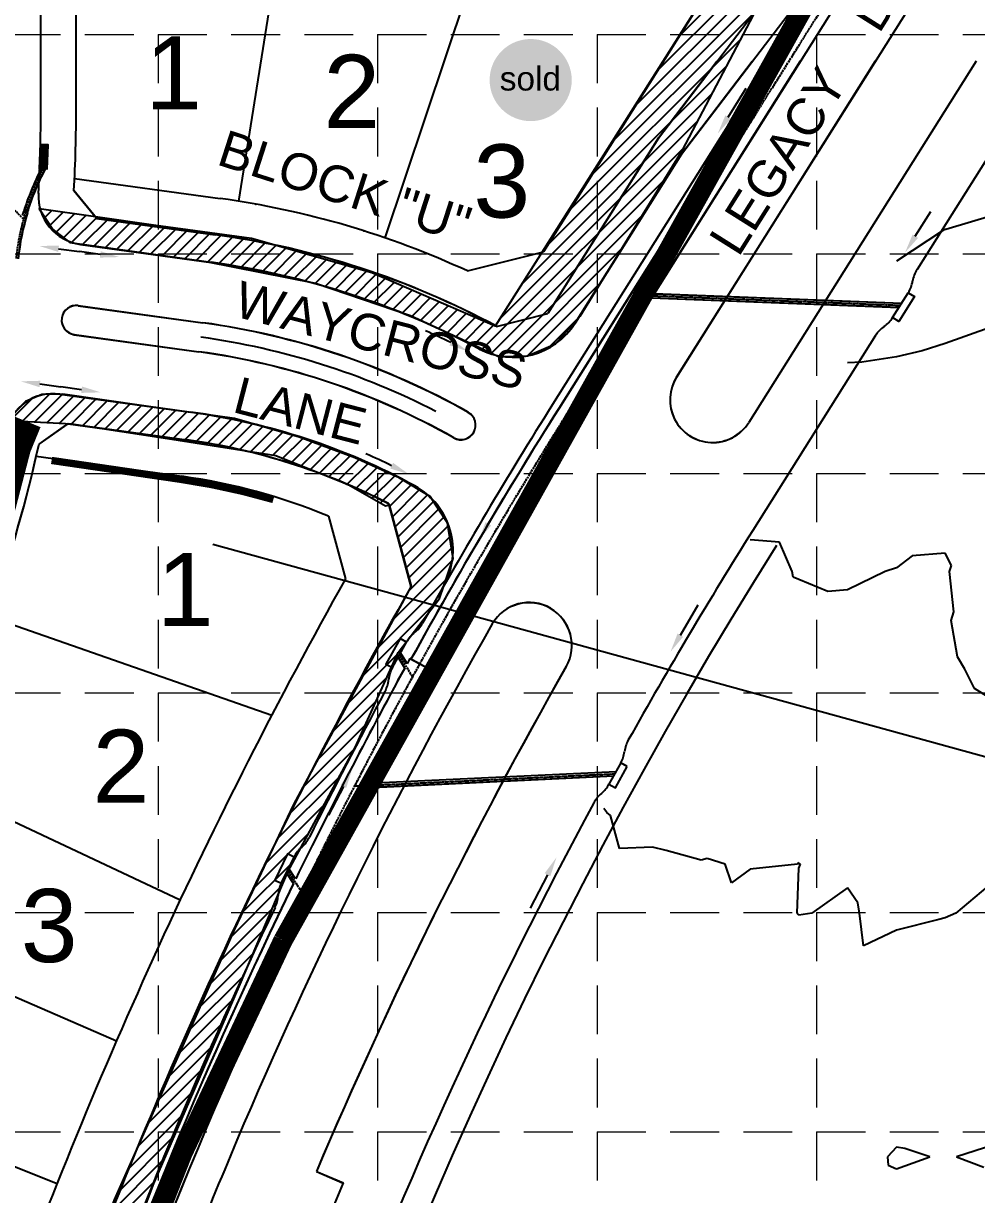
# Model space of a CAD drawing. Header units: inches. Extents: x 2468858 to 2474627, y 7110391 to 7114000.
# Drawn here: x 2473667.6 to 2474058.5, y 7112709.5 to 7113189.7 of the extents above; entities that cross this region are included whole.
import ezdxf
from ezdxf.enums import TextEntityAlignment as Align

# ---------------------------------------------------------------- set-up
doc = ezdxf.new("R2010")
doc.units = ezdxf.units.IN
doc.header["$MEASUREMENT"] = 0
for name, pattern in [('CENTER2', [1.125, 0.75, -0.125, 0.125, -0.125]), ('HIDDEN', [0.375, 0.25, -0.125]), ('PHANTOM2', [3.15, 1.9, -0.25, 0.25, -0.25, 0.25, -0.25])]:
    doc.linetypes.add(name, pattern=pattern)
for name, color, linetype in [('AROW', 250, 'Continuous'), ('BASE', 7, 'Continuous'), ('BDY', 250, 'PHANTOM2'), ('BLOCKNO', 250, 'Continuous'), ('contours', 35, 'Continuous'), ('EROSION BLANKET', 84, 'Continuous'), ('ex-pvmt', 7, 'Continuous'), ('ex-row', 1, 'Continuous'), ('ex-stm', 9, 'Continuous'), ('FLOW', 250, 'Continuous'), ('GRID', 254, 'HIDDEN'), ('LIMITS OF DISTUBANCE', 1, 'HIDDEN'), ('LOT', 250, 'Continuous'), ('LOTNO', 250, 'Continuous'), ('PVMT', 250, 'Continuous'), ('SODDED LOT', 2, 'Continuous'), ('SROW', 250, 'Continuous'), ('STM', 1, 'Continuous'), ('STMCL', 133, 'CENTER2'), ('STRNAMES', 250, 'Continuous'), ('WALL', 21, 'HIDDEN')]:
    doc.layers.add(name, color=color, linetype=linetype)
doc.styles.add('ryland', font='ARIAL.TTF', dxfattribs={"height": 25})
doc.styles.get("Standard").update_dxf_attribs({"font": 'ARIAL.TTF'})

# ---------------------------------------------------------------- blocks, each defined once
blk = doc.blocks.new('Sold')
h = blk.add_hatch(color=7)
h.paths.add_polyline_path([(38.78, 18.77, 1), (0.52, 18.77, 1)])
h.paths.add_polyline_path([(2.42, 10.89), (36.59, 10.89), (36.59, 27.86), (2.42, 27.86)], flags=24)
at = {"layer": 'BASE', "color": 7, "style": 'ryland'}
blk.add_text('sold', height=11.127, dxfattribs=at).set_placement((19.5, 13.9), align=Align.CENTER)

msp = doc.modelspace()

# ---------------------------------------------------------------- hatches: boundary and pattern name
at = {"layer": 'ex-stm'}
h = msp.add_hatch(dxfattribs=at)
h.set_pattern_fill('ANSI31', color=5, scale=2, angle=70, style=0)
h.set_pattern_definition([(115, (2473970.12385, 7112013.40367), (-0.226576947, -0.105654565), [])])
h.paths.add_polyline_path([(2473674.27, 7113130.14), (2473674.6, 7113140.13), (2473677.6, 7113140.03), (2473677.27, 7113130.04)])
at = {"layer": 'SODDED LOT'}
h = msp.add_hatch(dxfattribs=at)
h.set_pattern_fill('ANSI31', color=256, scale=30, style=0)
h.set_pattern_definition([(45, (0, 0), (-2.6516504294, 2.6516504294), [])])
h.paths.add_polyline_path([(2473645.39, 7113690.66), (2473644.98, 7113704.58), (2473380.05, 7113706.22), (2473375.55, 7113692.3), (2473381.69, 7113694.76), (2473634.33, 7113693.94)])
h.paths.add_polyline_path([(2473661.81, 7113026.94), (2473687.47, 7113025.61), (2473728.46, 7113019.28), (2473771.12, 7113012.61), (2473800.78, 7113000.62), (2473816.11, 7112991.96), (2473817.62, 7112992.3), (2473826.58, 7112958.99), (2473778.33, 7112869.43), (2473754.23, 7112818.27), (2473704.86, 7112707.31), (2473675.95, 7112628.52), (2473649.37, 7112551.6), (2473609.35, 7112401.13), (2473621.99, 7112397.24), (2473660.24, 7112541.42), (2473686.99, 7112623.57), (2473721.05, 7112713.98), (2473756.54, 7112795.8), (2473776.21, 7112842.14), (2473803.69, 7112892.8), (2473821.26, 7112931.75), (2473838.19, 7112953.92), (2473843.82, 7112970.36), (2473841.57, 7112984.99), (2473834.36, 7112995.8), (2473821.75, 7113003.46), (2473803.51, 7113011.56), (2473780.76, 7113020.12), (2473754.18, 7113027.78), (2473717.91, 7113032.73), (2473683.75, 7113037.76), (2473675.22, 7113037.54), (2473668.46, 7113034.66), (2473663.02, 7113029.01)])
h.paths.add_polyline_path([(2473971.46, 7113199.84), (2473953.3, 7113211.94), (2473941.19, 7113192.09), (2473861.1, 7113065.57), (2473810.53, 7113087.5), (2473761.17, 7113101.51), (2473720.96, 7113106.99), (2473697.2, 7113110.44), (2473674.12, 7113113.74), (2473679.51, 7113105.34), (2473686.71, 7113099.95), (2473703.5, 7113097.55), (2473742.47, 7113092.16), (2473787.44, 7113083.17), (2473826.42, 7113069.98), (2473851, 7113058.59), (2473862.39, 7113053.19), (2473874.39, 7113053.49), (2473885.78, 7113058.29), (2473895.97, 7113069.68), (2473937.95, 7113137.71), (2473969.87, 7113198.61)])
h.paths.add_polyline_path([(2474189.42, 7113705.55), (2474212.71, 7113695.29), (2474173.05, 7113585.51), (2474125.46, 7113471.59), (2474078.44, 7113374.03), (2473995.24, 7113231.38), (2473980.72, 7113211.84), (2473961.73, 7113224.12), (2474019.25, 7113316.23), (2474060.01, 7113393.26), (2474123.11, 7113525), (2474155.5, 7113608.17)])
h.paths.add_polyline_path([(2472149.87, 7113580.61), (2472139.15, 7113587.25), (2472148.34, 7113599.5), (2472129.96, 7113617.37), (2472301.04, 7113620.95), (2472421.05, 7113670.47), (2472435.86, 7113657.7), (2472418.5, 7113656.68), (2472386.32, 7113644.43), (2472349.55, 7113630.65), (2472301.04, 7113613.8), (2472253.54, 7113608.18), (2472206.05, 7113607.67), (2472182.05, 7113606.65), (2472168.77, 7113602.57), (2472156, 7113590.31)])
h.paths.add_polyline_path([(2472770.94, 7113693.31), (2472783.83, 7113696.4), (2473029.19, 7113695.37), (2473046.2, 7113689.7), (2473045.68, 7113705.68), (2472771.46, 7113707.22)])
h.paths.add_polyline_path([(2472613.26, 7113048.11), (2472742.65, 7113047.89), (2472742.87, 7112984.1), (2472740.21, 7112975.02), (2472732.24, 7112966.82), (2472722.71, 7112964.61), (2472628.32, 7112964.83), (2472620.35, 7112967.71), (2472615.69, 7112974.13), (2472614.14, 7112982.33), (2472613.26, 7112995.17)])
h.paths.add_polyline_path([(2471336.5, 7111475.41), (2471335.53, 7111275.42), (2470491.66, 7111254.32), (2470479.59, 7111328.94), (2470466.02, 7111461.6), (2470553.43, 7111470.9), (2470638.4, 7111473.12)])
h.paths.add_polyline_path([(2473446.67, 7112356.48), (2473471.9, 7112308.47), (2473532.94, 7112257.21), (2473501.2, 7112186.43), (2473329.47, 7112103.43), (2473116.22, 7112035.9), (2473103.2, 7112106.69), (2473072.63, 7112126.65), (2472815.11, 7111934.94), (2472802.33, 7111780.66), (2472622.31, 7111675.22), (2472617.64, 7111803.67), (2472501.02, 7111721.1), (2472320.82, 7111594.38), (2472182.92, 7111519.02), (2472068.92, 7111484.1), (2471932.85, 7111463.88), (2471923.66, 7111337.05), (2471693.82, 7111327.86), (2471696.08, 7111477.57), (2471836.92, 7111477.57), (2471858.78, 7111468.52), (2471876.58, 7111467.89), (2471898.13, 7111477.88), (2471906.24, 7111490.37), (2471909.37, 7111504.1), (2471908.12, 7111517.84), (2471903.75, 7111528.77), (2471899.69, 7111538.75), (2471899.78, 7111997.71), (2471902.82, 7112006.8), (2471908.61, 7112013.14), (2471915.23, 7112016.45), (2471926.26, 7112016.45), (2472502.65, 7112016.18), (2472510.04, 7112014.97), (2472516.23, 7112010.27), (2472519.86, 7112006.24), (2472597.23, 7111900.26), (2472601.63, 7111894), (2472601.97, 7111890.79), (2472601.97, 7111885.88), (2472602.14, 7111880.64), (2472603.49, 7111873.53), (2472605.53, 7111864.06), (2472610.94, 7111855.26), (2472618.72, 7111847.65), (2472625.66, 7111842.74), (2472634.12, 7111839.53), (2472648.17, 7111837.16), (2472661.03, 7111839.36), (2472670.85, 7111843.93), (2472681.25, 7111852.18), (2472689.32, 7111863.68), (2472693.24, 7111876.13), (2472698.54, 7111882.82), (2472979.47, 7112088.66), (2473047.7, 7112135.28), (2473102.11, 7112161.18), (2473168.62, 7112185.36), (2473235.48, 7112199.35), (2473286.97, 7112219.37), (2473338.95, 7112250.36), (2473378.05, 7112286.58), (2473406.65, 7112322.33), (2473434.97, 7112369.64)])
h.paths.add_polyline_path([(2469394.72, 7112321.68), (2469408.62, 7112317.35), (2469404.61, 7112306.55), (2469398.28, 7112300.53), (2469390.56, 7112297.13), (2469383.91, 7112297.75), (2469371.4, 7112301.14), (2469261.63, 7112337.75), (2469252.63, 7112344.02), (2469246.91, 7112352.88), (2469243.9, 7112361.06), (2469244.31, 7112369.38), (2469247.04, 7112379.88), (2469254.13, 7112392.28), (2469258.63, 7112404.82), (2469259.86, 7112413.96), (2469268.32, 7112441.06), (2469285.1, 7112497.6), (2469297.51, 7112549.94), (2469306.04, 7112604.22), (2469344.05, 7112603.83), (2469331.64, 7112539.47), (2469306.04, 7112437.89), (2469285.48, 7112378.57), (2469297.12, 7112353.37)])
h.paths.add_polyline_path([(2469215.25, 7111699.11), (2469133.16, 7111698.8), (2469133.12, 7111837.42), (2469136.78, 7111854.07), (2469131.5, 7111869.1), (2469132.54, 7111935.15), (2469148.79, 7112051.43), (2469175.43, 7112146.92), (2469214.08, 7112259.79), (2469218.22, 7112266.73), (2469223.73, 7112271.92), (2469228.76, 7112275.22), (2469234.9, 7112277.11), (2469242.61, 7112277.42), (2469249.21, 7112276.01), (2469256.45, 7112274.12), (2469362.5, 7112239.2), (2469368.95, 7112235.11), (2469372.09, 7112231.49), (2469374.61, 7112225.05), (2469375.55, 7112217.02), (2469372.57, 7112206.8), (2469260.7, 7112244.71), (2469237.57, 7112231.81), (2469223.88, 7112159.46), (2469213.8, 7112077.45), (2469211.79, 7111997.38), (2469212.59, 7111919.31)])
edge = h.paths.add_edge_path()
edge.add_line((2469946.69, 7111538.54), (2469944.94, 7111523.5))
edge.add_line((2469944.94, 7111523.5), (2469929.5, 7111368.54))
edge.add_line((2469929.5, 7111368.54), (2469627.82, 7111363.41))
edge.add_line((2469627.82, 7111363.41), (2469640.14, 7111528.56))
edge.add_line((2469640.14, 7111528.56), (2469611.1, 7111528.96))
edge.add_line((2469611.1, 7111528.96), (2469563.64, 7111542.06))
edge.add_line((2469563.64, 7111542.06), (2469395.72, 7111608.85))
edge.add_line((2469395.72, 7111608.85), (2469312.31, 7111524.84))
edge.add_line((2469312.31, 7111524.84), (2469259.94, 7111580.22))
edge.add_line((2469259.94, 7111580.22), (2469329.02, 7111646.45))
edge.add_line((2469329.02, 7111646.45), (2469327.64, 7111656.69))
edge.add_line((2469327.64, 7111656.69), (2469327.34, 7111668.01))
edge.add_line((2469327.34, 7111668.01), (2469328.7, 7111676.32))
edge.add_line((2469328.7, 7111676.32), (2469331.57, 7111684.93))
edge.add_line((2469331.57, 7111684.93), (2469335.65, 7111692.02))
edge.add_line((2469335.65, 7111692.02), (2469336.86, 7111699.72))
edge.add_line((2469336.86, 7111699.72), (2469350.6, 7111699.88))
edge.add_line((2469350.6, 7111699.88), (2469349.09, 7111695.19))
edge.add_line((2469349.09, 7111695.19), (2469344.26, 7111688.25))
edge.add_line((2469344.26, 7111688.25), (2469339.88, 7111679.79))
edge.add_arc((2469382.62, 7111662.98), 45.93, 158.5343, 290.6104)
edge.add_arc((2469402.89, 7111601.9), 18.55, 61.3608, 102.7575, ccw=False)
edge.add_line((2469411.78, 7111618.18), (2469554, 7111560.87))
edge.add_line((2469554, 7111560.87), (2469580.43, 7111552.5))
edge.add_line((2469580.43, 7111552.5), (2469597.93, 7111547.75))
edge.add_line((2469597.93, 7111547.75), (2469618.84, 7111543.76))
edge.add_line((2469618.84, 7111543.76), (2469652.78, 7111539.88))
edge.add_line((2469652.78, 7111539.88), (2469703, 7111539.88))
edge.add_line((2469703, 7111539.88), (2469903.74, 7111540.59))
edge.add_line((2469903.74, 7111540.59), (2469929.65, 7111539.77))
edge.add_line((2469929.65, 7111539.77), (2469946.69, 7111538.54))
at = {"layer": 'STM'}
h = msp.add_hatch(dxfattribs=at)
h.set_pattern_fill('ANSI31', color=5, scale=2, angle=70, style=0)
h.set_pattern_definition([(115, (2473970.12386, 7112013.34193), (-0.226576947, -0.105654565), [])])
h.paths.add_polyline_path([(2473674.27, 7113130.07), (2473674.6, 7113140.07), (2473677.6, 7113139.97), (2473677.27, 7113129.98)])

# ---------------------------------------------------------------- linework, layer by layer
at = {"layer": 'AROW'}
for p, q in [((2473950.95, 7113207.33), (2473880.95, 7113096.1)), ((2473688.61, 7113126.18), (2473748.3, 7113117.96)), ((2473849.69, 7113088.22), (2473880.95, 7113096.1)), ((2473672.91, 7113012.26), (2473732.6, 7113004.03)), ((2473792.8, 7112987.63), (2473799.72, 7112962.02))]:
    msp.add_line(p, q, dxfattribs=at)
for centre, radius, start, end in [((2473699.48, 7112763.8), 357.5, 65.1561, 82.152), ((2473699.48, 7112763.8), 242.5, 67.3677, 82.152), ((2475618.32, 7111942.24), 2085, 150.71847, 160.01543)]:
    msp.add_arc(centre, radius, start, end, dxfattribs=at)
at = {"layer": 'BDY', "ltscale": 300}
msp.add_line((2473745.24, 7112976.22), (2474112.94, 7112875.03), dxfattribs=at)
at = {"layer": 'contours'}
for p, q in [((2474065.57, 7113111.13, 597), (2474045.88, 7113105.25, 597)), ((2474045.57, 7113105.23, 597), (2474044.96, 7113104.94, 597)), ((2474045.88, 7113105.25, 597), (2474045.57, 7113105.23, 597)), ((2474044.96, 7113104.94, 597), (2474025.57, 7113092.22, 597)), ((2474063.68, 7113064.94, 596), (2474045.57, 7113058.43, 596)), ((2474045.57, 7113058.43, 596), (2474036.16, 7113055.52, 596)), ((2474025.57, 7113052.98, 596), (2474011.46, 7113050.82, 596)), ((2474036.16, 7113055.52, 596), (2474025.57, 7113052.98, 596)), ((2474011.46, 7113050.82, 596), (2474005.57, 7113050.51, 596)), ((2473977.7, 7112977.06, 595), (2473965.57, 7112977.99, 595)), ((2473982.82, 7112964.94, 595), (2473977.7, 7112977.06, 595)), ((2474032.11, 7112971.47, 595), (2474025.57, 7112966.46, 595)), ((2474045.57, 7112972.48, 595), (2474032.11, 7112971.47, 595)), ((2474048.13, 7112967.5, 595), (2474045.57, 7112972.48, 595)), ((2474025.57, 7112966.46, 595), (2474020.94, 7112964.94, 595)), ((2474047.4, 7112964.94, 595), (2474048.13, 7112967.5, 595)), ((2473983.29, 7112962.65, 595), (2473982.82, 7112964.94, 595)), ((2473985.57, 7112961.69, 595), (2473983.29, 7112962.65, 595)), ((2473997.45, 7112956.81, 595), (2473985.57, 7112961.69, 595)), ((2474020.94, 7112964.94, 595), (2474005.57, 7112957.5, 595)), ((2474049.12, 7112948.48, 595), (2474047.4, 7112964.94, 595)), ((2474005.57, 7112957.5, 595), (2473997.45, 7112956.81, 595)), ((2474048.02, 7112944.94, 595), (2474049.12, 7112948.48, 595)), ((2474050.61, 7112929.97, 595), (2474048.02, 7112944.94, 595)), ((2474053.65, 7112924.94, 595), (2474050.61, 7112929.97, 595)), ((2474057.6, 7112916.96, 595), (2474053.65, 7112924.94, 595)), ((2474065.57, 7112912.14, 595), (2474057.6, 7112916.96, 595)), ((2473906.83, 7112866.2, 594), (2473905.57, 7112867.86, 594)), ((2473908.33, 7112864.94, 594), (2473906.83, 7112866.2, 594)), ((2473912.11, 7112851.47, 594), (2473908.33, 7112864.94, 594)), ((2473925.57, 7112851.98, 594), (2473912.11, 7112851.47, 594)), ((2473931.25, 7112850.61, 594), (2473925.57, 7112851.98, 594)), ((2473945.57, 7112846.67, 594), (2473931.25, 7112850.61, 594)), ((2473947.99, 7112847.36, 594), (2473945.57, 7112846.67, 594)), ((2473955.41, 7112844.94, 594), (2473947.99, 7112847.36, 594)), ((2473958.01, 7112837.38, 594), (2473955.41, 7112844.94, 594)), ((2473965.57, 7112842.97, 594), (2473958.01, 7112837.38, 594)), ((2473985.05, 7112844.94, 594), (2473965.57, 7112842.97, 594)), ((2473984.9, 7112824.94, 594), (2473985.57, 7112843.39, 594)), ((2473985.57, 7112845.66, 594), (2473985.05, 7112844.94, 594)), ((2473985.63, 7112845, 594), (2473985.57, 7112845.66, 594)), ((2473985.57, 7112843.39, 594), (2473986.21, 7112844.94, 594)), ((2473986.21, 7112844.94, 594), (2473985.63, 7112845, 594)), ((2474065.57, 7112838, 594), (2474050.03, 7112824.94, 594)), ((2474005.57, 7112835.34, 594), (2473990.86, 7112824.94, 594)), ((2474009.81, 7112829.18, 594), (2474005.57, 7112835.34, 594)), ((2474010.42, 7112824.94, 594), (2474009.81, 7112829.18, 594)), ((2473985.17, 7112824.53, 594), (2473984.9, 7112824.94, 594)), ((2473985.57, 7112824.05, 594), (2473985.17, 7112824.53, 594)), ((2473990.86, 7112824.94, 594), (2473985.57, 7112824.05, 594)), ((2474012.1, 7112811.46, 594), (2474010.42, 7112824.94, 594)), ((2474042.99, 7112822.35, 594), (2474025.57, 7112817.93, 594)), ((2474045.57, 7112822.94, 594), (2474042.99, 7112822.35, 594)), ((2474050.03, 7112824.94, 594), (2474045.57, 7112822.94, 594)), ((2474025.57, 7112817.93, 594), (2474012.1, 7112811.46, 594)), ((2474025.57, 7112728.92, 593), (2474021.92, 7112724.94, 593)), ((2474029.05, 7112728.42, 593), (2474025.57, 7112728.92, 593)), ((2474039.31, 7112724.94, 593), (2474029.05, 7112728.42, 593)), ((2474065.57, 7112729.88, 593), (2474050.29, 7112724.94, 593)), ((2474021.92, 7112724.94, 593), (2474022.23, 7112721.59, 593)), ((2474022.23, 7112721.59, 593), (2474025.57, 7112720.1, 593)), ((2474025.57, 7112720.1, 593), (2474039.31, 7112724.94, 593)), ((2474050.29, 7112724.94, 593), (2474061.43, 7112720.8, 593))]:
    msp.add_line(p, q, dxfattribs=at)
at = {"layer": 'EROSION BLANKET', "ltscale": 300, "const_width": 12}
msp.add_lwpolyline([(2473669.09, 7113026.45), (2473664.77, 7113015.88), (2473654.9, 7112977.9), (2473645.03, 7112946.71), (2473628.95, 7112905.62), (2473598.06, 7112838.45), (2473573.05, 7112778.33)], dxfattribs=at)
at = {"layer": 'ex-pvmt'}
for p, q in [((2473674.79, 7113155.21), (2473674.79, 7113174.21)), ((2473973.19, 7113174.21), (2473884.58, 7113033.41)), ((2473937.46, 7113136.2), (2473966.49, 7113174.21)), ((2474058.26, 7113174.21), (2473965.06, 7113026.11)), ((2474016.91, 7113174.21), (2473967.95, 7113096.41)), ((2474087.8, 7113174.21), (2474034.08, 7113088.84)), ((2473937.46, 7113136.2), (2473893.84, 7113066.9)), ((2473691.02, 7113099.16), (2473744.68, 7113091.77)), ((2473967.95, 7113096.41), (2473935.27, 7113044.48)), ((2473690.12, 7113074.05), (2473741.27, 7113067)), ((2473688.48, 7113062.16), (2473739.63, 7113055.11)), ((2474017.03, 7113061.75), (2473966.68, 7112981.74)), ((2473682.55, 7113037.74), (2473736.21, 7113030.35)), ((2473787.77, 7112718.98), (2473798.82, 7112714.29))]:
    msp.add_line(p, q, dxfattribs=at)
at = {"layer": 'ex-pvmt', "color": 5}
msp.add_lwpolyline([(2474024.05, 7113069.15), (2474030.44, 7113079.31), (2474032.98, 7113077.71), (2474026.59, 7113067.56), (2474024.05, 7113069.15)], dxfattribs=at)
for points in [[(2473824.75, 7112936.07), (2473822.13, 7112937.52), (2473816.31, 7112927.02), (2473818.94, 7112925.57)], [(2473915.21, 7112885.02), (2473912.59, 7112886.48), (2473907.75, 7112877.73), (2473910.37, 7112876.27)], [(2473778.64, 7112847.92), (2473775.94, 7112849.24), (2473770.67, 7112838.46), (2473773.36, 7112837.14)]]:
    msp.add_lwpolyline(points, close=True, dxfattribs=at)
at = {"layer": 'ex-pvmt'}
for centre, radius, start, end in [((2473056.29, 7113155.37), 618.5, 356.73224, 359.98541), ((2473693.75, 7113118.97), 20, 176.7322, 262.152), ((2473699.48, 7112763.87), 331, 62.0916, 82.152), ((2474045.08, 7113081.91), 13, 147.8164, 170.4363), ((2474019.44, 7113086.23), 13, 327.8163, 350.4363), ((2473689.3, 7113068.11), 6, 82.152, 262.152), ((2473699.48, 7112763.87), 306, 60.5358, 82.152), ((2473868.45, 7113082.88), 30, 242.0916, 327.8162), ((2474013.05, 7113076.08), 13, 305.1966, 327.8163), ((2474028.03, 7113054.83), 13, 125.1966, 147.8164), ((2473699.48, 7112763.87), 294, 60.5358, 82.152), ((2473950.25, 7113035.43), 17.5, 146.7654, 327.8164), ((2473679.82, 7113017.93), 20, 82.152, 167.5695), ((2475618.32, 7111942.3), 2048.5, 147.81622, 150.73221), ((2473699.48, 7112763.87), 269, 61.4244, 82.152), ((2473847.05, 7113025.06), 6, 240.5358, 60.5358), ((2473813.8, 7112973.75), 30, 330.2479, 61.4244), ((2475618.32, 7111942.31), 1951.5, 147.81638, 150.74838), ((2473875.03, 7112934.76), 17.5, 329.8472, 149.8472), ((2475617.99, 7111942.45), 2023.14, 150.34182, 157.03603), ((2473819.98, 7112950.15), 13, 308.3894, 330.7322), ((2473836.12, 7112929.77), 13, 128.3894, 151.0385), ((2475618.32, 7111942.31), 1988.5, 150.34709, 157.00932), ((2473830.31, 7112919.27), 13, 151.0385, 174.1382), ((2473804.45, 7112921.93), 13, 331.6275, 354.1382), ((2475618.32, 7111942.3), 2048.5, 151.62753, 153.51012), ((2473927.01, 7112889.55), 13, 150.7484, 172.8736), ((2473901.21, 7112892.77), 13, 331.038, 352.8736), ((2473896.37, 7112884.02), 13, 309.632, 331.0391), ((2475618.32, 7111942.31), 1951.5, 151.61026, 166.91567), ((2473912.96, 7112864), 13, 129.632, 151.6103), ((2473773.25, 7112861.81), 13, 311.0282, 333.5101), ((2473790.31, 7112842.2), 13, 131.0282, 153.9032), ((2473785.03, 7112831.42), 13, 153.9032, 176.9551), ((2473759.07, 7112832.8), 13, 334.4075, 356.9551), ((2475618.32, 7111942.3), 2048.5, 154.4075, 159.96839), ((2475618.32, 7111942.3), 2023.5, 157.03562, 159.96839), ((2475618.32, 7111942.31), 1976.5, 157.00932, 166.91567)]:
    msp.add_arc(centre, radius, start, end, dxfattribs=at)
at = {"layer": 'ex-row', "color": 7}
for p, q in [((2473689.29, 7113155.21), (2473689.29, 7113174.21)), ((2473928, 7113142.77), (2473952.02, 7113174.21)), ((2473928, 7113142.77), (2473882.73, 7113070.83)), ((2473697.65, 7113109.86), (2473688.37, 7113121.2)), ((2473697.65, 7113109.86), (2473746.25, 7113103.16)), ((2473861.68, 7113065.52), (2473882.73, 7113070.83)), ((2473674.03, 7113017.24), (2473686.04, 7113025.65)), ((2473686.04, 7113025.65), (2473734.64, 7113018.95)), ((2473817.31, 7112992.83), (2473826.53, 7112958.71))]:
    msp.add_line(p, q, dxfattribs=at)
for centre, radius, start, end in [((2473056.29, 7113155.37), 633, 356.9058, 359.98541), ((2473699.48, 7112763.87), 342.5, 61.7332, 82.152), ((2473699.48, 7112763.87), 300, 62.7689, 82.152), ((2473699.48, 7112763.87), 257.5, 62.7689, 82.152), ((2473056.29, 7113155.37), 633, 334.66337, 347.39595), ((2475618.88, 7111942.19), 1940.57, 147.82227, 181.20871), ((2475618.32, 7111942.3), 2060, 150.43542, 160.01543)]:
    msp.add_arc(centre, radius, start, end, dxfattribs=at)
at = {"layer": 'ex-stm', "color": 5}
for p, q in [((2473976.74, 7113174.21), (2473887.12, 7113031.81)), ((2473986.19, 7113174.21), (2473926.24, 7113078.96)), ((2473669.32, 7113112.18), (2473667.64, 7113112.69)), ((2473925.17, 7113077.25), (2473893.89, 7113027.55)), ((2473925.17, 7113077.25), (2474026.71, 7113073.38)), ((2473926.24, 7113078.96), (2474027.78, 7113075.09)), ((2473824.01, 7112925.44), (2473821.32, 7112929.87)), ((2473824.98, 7112927.22), (2473822.3, 7112931.63)), ((2473834, 7112924.95), (2473826.12, 7112929.29)), ((2473808.12, 7112876.42), (2473909.67, 7112881.2)), ((2473809.05, 7112878.21), (2473910.66, 7112883)), ((2473778.39, 7112837.17), (2473775.48, 7112841.47)), ((2473779.27, 7112838.99), (2473776.37, 7112843.28))]:
    msp.add_line(p, q, dxfattribs=at)
msp.add_lwpolyline([(2473674.27, 7113130.14), (2473674.6, 7113140.13), (2473677.6, 7113140.03), (2473677.27, 7113130.04)], close=True, dxfattribs=at)
for centre, radius, start, end in [((2473764.12, 7113083.25), 100.75, 152.2766, 163.0275), ((2473764.12, 7113083.25), 99.25, 151.8564, 163.0275), ((2473764.12, 7113083.25), 99.12, 163.0275, 174.1819), ((2475618.32, 7111942.3), 2045.5, 147.81624, 151.15785), ((2475618.32, 7111942.3), 2037.5, 147.81624, 151.15785), ((2475618.32, 7111942.3), 2046, 151.15785, 151.22408), ((2475618.32, 7111942.3), 2046, 151.28066, 154.00694), ((2475618.32, 7111942.3), 2037, 151.15785, 152.648), ((2475618.32, 7111942.3), 2037, 152.70485, 160.85739), ((2475618.32, 7111942.3), 2046, 154.06352, 160.85739)]:
    msp.add_arc(centre, radius, start, end, dxfattribs=at)
at = {"layer": 'FLOW', "color": 7}
for p, q in [((2473956.56, 7113151.31, 598), (2473964.04, 7113163.19, 598)), ((2474033.36, 7113102.48, 598), (2474039.7, 7113112.57, 598)), ((2473682.05, 7113097.37), (2473690.61, 7113096.19)), ((2473699.16, 7113095.01), (2473690.61, 7113096.19)), ((2473674.41, 7113041.89), (2473682.96, 7113040.71)), ((2473691.52, 7113039.53), (2473682.96, 7113040.71)), ((2473858.28, 7112984.54), (2473864.49, 7112995)), ((2473937.02, 7112938.89), (2473944.38, 7112951.26)), ((2473798.82, 7112876.85), (2473792.77, 7112865.04)), ((2473882.55, 7112840.67), (2473875.45, 7112826.88))]:
    msp.add_line(p, q, dxfattribs=at)
at = {"layer": 'FLOW'}
for p, q in [((2473956.56, 7113151.31, 598), (2473964.04, 7113163.19, 598)), ((2474033.36, 7113102.48, 598), (2474039.7, 7113112.57, 598)), ((2473682.05, 7113097.37), (2473690.61, 7113096.19)), ((2473699.16, 7113095.01), (2473690.61, 7113096.19)), ((2473674.41, 7113041.89), (2473682.96, 7113040.71)), ((2473691.52, 7113039.53), (2473682.96, 7113040.71)), ((2473858.28, 7112984.54), (2473864.49, 7112995)), ((2473937.02, 7112938.89), (2473944.38, 7112951.26)), ((2473798.82, 7112876.85), (2473792.77, 7112865.04)), ((2473882.55, 7112840.67), (2473875.45, 7112826.88))]:
    msp.add_line(p, q, dxfattribs=at)
at = {"layer": 'FLOW', "color": 7}
for radius, start, end in [(328, 64.0733, 66.0652), (272, 64.0213, 66.4637)]:
    msp.add_arc((2473699.48, 7112763.87), radius, start, end, dxfattribs=at)
at = {"layer": 'FLOW'}
for radius, start, end in [(328, 64.0733, 66.0652), (272, 64.0213, 66.4637)]:
    msp.add_arc((2473699.48, 7112763.87), radius, start, end, dxfattribs=at)
at = {"layer": 'FLOW', "color": 7}
for points in [[(2473957.68, 7113150.6, 598), (2473955.45, 7113152.01, 598), (2473952.35, 7113144.62, 598)], [(2474032.24, 7113103.18, 598), (2474034.47, 7113101.78, 598), (2474029.15, 7113095.8, 598)], [(2473681.87, 7113096.06), (2473682.23, 7113098.67), (2473674.23, 7113098.45)], [(2473698.98, 7113093.71), (2473699.34, 7113096.31), (2473706.99, 7113093.93)], [(2473843.48, 7113060.03), (2473842.3, 7113057.68), (2473849.96, 7113055.31)], [(2473674.23, 7113040.59), (2473674.59, 7113043.2), (2473666.58, 7113042.97)], [(2473691.34, 7113038.23), (2473691.7, 7113040.84), (2473699.34, 7113038.46)], [(2473819.21, 7113009.56), (2473818.05, 7113007.2), (2473825.71, 7113004.87)], [(2473859.42, 7112983.87), (2473857.15, 7112985.21), (2473854.25, 7112977.75)], [(2473938.15, 7112938.21), (2473935.88, 7112939.56), (2473932.98, 7112932.1)], [(2473799.99, 7112876.25), (2473797.65, 7112877.45), (2473802.42, 7112883.89)], [(2473883.72, 7112840.07), (2473881.38, 7112841.28), (2473886.17, 7112847.7)]]:
    msp.add_solid(points, dxfattribs=at)
at = {"layer": 'FLOW'}
for points in [[(2473957.68, 7113150.6, 598), (2473955.45, 7113152.01, 598), (2473952.35, 7113144.62, 598)], [(2474032.24, 7113103.18, 598), (2474034.47, 7113101.78, 598), (2474029.15, 7113095.8, 598)], [(2473681.87, 7113096.06), (2473682.23, 7113098.67), (2473674.23, 7113098.45)], [(2473698.98, 7113093.71), (2473699.34, 7113096.31), (2473706.99, 7113093.93)], [(2473843.48, 7113060.03), (2473842.3, 7113057.68), (2473849.96, 7113055.31)], [(2473674.23, 7113040.59), (2473674.59, 7113043.2), (2473666.58, 7113042.97)], [(2473691.34, 7113038.23), (2473691.7, 7113040.84), (2473699.34, 7113038.46)], [(2473819.21, 7113009.56), (2473818.05, 7113007.2), (2473825.71, 7113004.87)], [(2473859.42, 7112983.87), (2473857.15, 7112985.21), (2473854.25, 7112977.75)], [(2473938.15, 7112938.21), (2473935.88, 7112939.56), (2473932.98, 7112932.1)], [(2473799.99, 7112876.25), (2473797.65, 7112877.45), (2473802.42, 7112883.89)], [(2473883.72, 7112840.07), (2473881.38, 7112841.28), (2473886.17, 7112847.7)]]:
    msp.add_solid(points, dxfattribs=at)
at = {"layer": 'GRID', "color": 252, "linetype": 'HIDDEN', "lineweight": 0, "ltscale": 80}
for p, q in [((2473722.87, 7113905.23), (2473722.87, 7110754.83)), ((2473812.87, 7113905.23), (2473812.87, 7110754.83)), ((2473902.87, 7113905.23), (2473902.87, 7110754.83)), ((2473992.87, 7113905.23), (2473992.87, 7110754.83)), ((2468952.87, 7113185.23), (2474532.87, 7113185.23)), ((2468952.87, 7113095.23), (2474532.87, 7113095.23)), ((2468952.87, 7113005.23), (2474532.87, 7113005.23)), ((2468952.87, 7112915.23), (2474532.87, 7112915.23)), ((2468952.87, 7112825.23), (2474532.87, 7112825.23)), ((2468952.87, 7112735.23), (2474532.87, 7112735.23))]:
    msp.add_line(p, q, dxfattribs=at)
at = {"layer": 'LIMITS OF DISTUBANCE', "ltscale": 300, "const_width": 8}
msp.add_lwpolyline([(2473069.79, 7112116.85), (2473098.7, 7112104.46), (2473112, 7112032.91), (2473122.1, 7112031.53), (2473376.78, 7112117.04), (2473511.77, 7112182.76), (2473619.77, 7112393.99), (2473637.35, 7112436.45), (2473668.2, 7112544.82, -0.048944), (2473774.07, 7112813.7), (2474039.44, 7113289.14, 0.04866), (2474233.07, 7113740.7), (2472501.01, 7113744.24)], format="xyb", dxfattribs=at)
at = {"layer": 'LOT'}
for p, q in [((2473755.92, 7113116.82), (2473775.67, 7113240.35)), ((2473855.24, 7113219.53), (2473815.89, 7113101.82)), ((2473855.24, 7113219.53), (2473815.9, 7113101.82)), ((2473653.84, 7112946.46), (2473769.45, 7112906.05)), ((2473626.33, 7112880.05), (2473731.92, 7112830.34)), ((2473598.74, 7112819.06), (2473705.79, 7112772.58)), ((2473573.02, 7112757.26), (2473681.43, 7112714.06))]:
    msp.add_line(p, q, dxfattribs=at)
at = {"layer": 'PVMT'}
for p, q in [((2473674.79, 7113155.15), (2473674.81, 7113235.01)), ((2473937.46, 7113136.14), (2474002.13, 7113220.8)), ((2474043.56, 7113216.5), (2473967.95, 7113096.35)), ((2473937.46, 7113136.14), (2473893.84, 7113066.84)), ((2473691.02, 7113099.1), (2473744.68, 7113091.7)), ((2473967.95, 7113096.35), (2473935.27, 7113044.42)), ((2473690.12, 7113073.99), (2473741.27, 7113066.94)), ((2473688.48, 7113062.1), (2473739.63, 7113055.05)), ((2473682.55, 7113037.68), (2473736.21, 7113030.28)), ((2473787.77, 7112718.92), (2473798.52, 7112714.35))]:
    msp.add_line(p, q, dxfattribs=at)
for centre, radius, start, end in [((2473056.29, 7113155.31), 618.5, 356.73224, 359.98541), ((2473693.75, 7113118.91), 20, 176.7322, 262.152), ((2473699.48, 7112763.8), 331, 62.0916, 82.152), ((2473689.3, 7113068.04), 6, 82.152, 262.152), ((2473699.48, 7112763.8), 306, 60.5358, 82.152), ((2473868.45, 7113082.82), 30, 242.0916, 327.8162), ((2473699.48, 7112763.8), 294, 60.5358, 82.152), ((2473950.25, 7113035.37), 17.5, 146.7654, 327.8164), ((2473679.82, 7113017.87), 20, 82.152, 167.5695), ((2473699.48, 7112763.8), 269, 61.4244, 82.152), ((2473847.05, 7113025), 6, 240.5358, 60.5358), ((2473813.8, 7112973.69), 30, 330.2479, 61.4244), ((2473875.03, 7112934.7), 17.5, 329.8472, 149.8472), ((2475618.32, 7111942.24), 1988.5, 150.34709, 157.00932)]:
    msp.add_arc(centre, radius, start, end, dxfattribs=at)
at = {"layer": 'SODDED LOT'}
msp.add_lwpolyline([(2473971.46, 7113199.84), (2473953.3, 7113211.94), (2473941.19, 7113192.09), (2473861.1, 7113065.57), (2473810.53, 7113087.5), (2473761.17, 7113101.51), (2473720.96, 7113106.99), (2473697.2, 7113110.44), (2473674.12, 7113113.74), (2473679.51, 7113105.34), (2473686.71, 7113099.95), (2473703.5, 7113097.55), (2473742.47, 7113092.16), (2473787.44, 7113083.17), (2473826.42, 7113069.98), (2473851, 7113058.59), (2473862.39, 7113053.19), (2473874.39, 7113053.49), (2473885.78, 7113058.29), (2473895.97, 7113069.68), (2473937.95, 7113137.71), (2473969.87, 7113198.61)], close=True, dxfattribs=at)
for points in [[(2473660.24, 7112541.42), (2473686.99, 7112623.57), (2473721.05, 7112713.98), (2473756.54, 7112795.8), (2473776.21, 7112842.14), (2473803.69, 7112892.8), (2473821.26, 7112931.75), (2473838.19, 7112953.92), (2473843.82, 7112970.36), (2473841.57, 7112984.99), (2473834.36, 7112995.8), (2473821.75, 7113003.46), (2473803.51, 7113011.56), (2473780.76, 7113020.12), (2473754.18, 7113027.78), (2473717.91, 7113032.73), (2473683.75, 7113037.76), (2473675.22, 7113037.54), (2473668.46, 7113034.66), (2473663.02, 7113029.01)], [(2473661.81, 7113026.94), (2473687.47, 7113025.61), (2473728.46, 7113019.28), (2473771.12, 7113012.61), (2473800.78, 7113000.62), (2473816.11, 7112991.96), (2473817.62, 7112992.3), (2473826.58, 7112958.99), (2473778.33, 7112869.43), (2473754.23, 7112818.27), (2473704.86, 7112707.31), (2473675.95, 7112628.52), (2473649.37, 7112551.6)]]:
    msp.add_lwpolyline(points, dxfattribs=at)
at = {"layer": 'SROW'}
for p, q in [((2473689.29, 7113155.15), (2473689.31, 7113230.52)), ((2473928, 7113142.7), (2473995.05, 7113230.48)), ((2473928, 7113142.7), (2473882.73, 7113070.77)), ((2473697.65, 7113109.79), (2473688.37, 7113121.14)), ((2473697.65, 7113109.79), (2473746.25, 7113103.1)), ((2473861.68, 7113065.46), (2473882.73, 7113070.77)), ((2473674.03, 7113017.18), (2473686.04, 7113025.59)), ((2473686.04, 7113025.59), (2473734.64, 7113018.89)), ((2473817.31, 7112992.76), (2473826.53, 7112958.65))]:
    msp.add_line(p, q, dxfattribs=at)
for centre, radius, start, end in [((2473056.29, 7113155.31), 633, 356.9058, 359.98541), ((2473699.48, 7112763.8), 342.5, 61.7332, 82.152), ((2473699.48, 7112763.8), 257.5, 62.7689, 82.152), ((2473056.29, 7113155.31), 633, 334.66337, 347.39595), ((2475618.32, 7111942.24), 2060, 150.43542, 160.01543)]:
    msp.add_arc(centre, radius, start, end, dxfattribs=at)
at = {"layer": 'STM', "color": 5}
for p, q in [((2474020.74, 7113229.04), (2473926.24, 7113078.9)), ((2473990.49, 7113196), (2473887.12, 7113031.75)), ((2473669.32, 7113112.12), (2473667.64, 7113112.63)), ((2473925.17, 7113077.19), (2473893.89, 7113027.49)), ((2473925.17, 7113077.19), (2474026.71, 7113073.31)), ((2473926.24, 7113078.9), (2474027.78, 7113075.02)), ((2473824.01, 7112925.38), (2473821.32, 7112929.81)), ((2473824.98, 7112927.15), (2473822.3, 7112931.57)), ((2473834, 7112924.88), (2473826.12, 7112929.23)), ((2473808.12, 7112876.35), (2473909.67, 7112881.14)), ((2473809.05, 7112878.15), (2473910.66, 7112882.94)), ((2473778.39, 7112837.11), (2473775.48, 7112841.41)), ((2473779.27, 7112838.92), (2473776.37, 7112843.22))]:
    msp.add_line(p, q, dxfattribs=at)
msp.add_lwpolyline([(2473674.27, 7113130.07), (2473674.6, 7113140.07), (2473677.6, 7113139.97), (2473677.27, 7113129.98)], close=True, dxfattribs=at)
for centre, radius, start, end in [((2473764.12, 7113083.18), 100.75, 152.2766, 163.0275), ((2473764.12, 7113083.18), 99.25, 151.8564, 163.0275), ((2473764.12, 7113083.18), 99.12, 163.0275, 174.1819), ((2473764.12, 7113083.18), 100.88, 163.0275, 163.9706), ((2475618.32, 7111942.24), 2045.5, 147.81624, 151.15785), ((2475618.32, 7111942.24), 2037.5, 147.81624, 151.15785), ((2475618.32, 7111942.24), 2046, 151.15785, 151.22408), ((2475618.32, 7111942.24), 2046, 151.28066, 154.00694), ((2475618.32, 7111942.24), 2037, 151.15785, 152.648), ((2475618.32, 7111942.24), 2037, 152.70485, 160.85739), ((2475618.32, 7111942.24), 2046, 154.06352, 160.85739)]:
    msp.add_arc(centre, radius, start, end, dxfattribs=at)
at = {"layer": 'STMCL', "color": 5}
for p, q in [((2474017.55, 7113231.49), (2473890.5, 7113029.62)), ((2473667.65, 7113109.49), (2473643.38, 7113133.97)), ((2473921.09, 7113078.22), (2474027.25, 7113074.17)), ((2473827.12, 7112921.94), (2473821.81, 7112930.69)), ((2473803.4, 7112877.01), (2473910.17, 7112882.04)), ((2473781.74, 7112833.71), (2473775.93, 7112842.32))]:
    msp.add_line(p, q, dxfattribs=at)
for centre, radius, start, end in [((2473764.12, 7113083.18), 100, 152.0683, 174.1819), ((2475618.32, 7111942.24), 2041.5, 147.81624, 160.85739)]:
    msp.add_arc(centre, radius, start, end, dxfattribs=at)
at = {"layer": 'WALL', "color": 4, "linetype": 'Continuous', "const_width": 3}
msp.add_lwpolyline([(2473679.18, 7113010.53), (2473732.16, 7113002.78, -0.034749), (2473770.13, 7112994.5, -2.145394)], format="xyb", dxfattribs=at)
at = {"layer": 'WALL', "color": 4, "linetype": 'Continuous'}
for p in [(2473762.94, 7113115.63), (2473807.19, 7113104.69)]:
    msp.add_point(p, dxfattribs=at)

# ---------------------------------------------------------------- block references
at = {"layer": 'EROSION BLANKET', "xscale": 0.8800000000628643, "yscale": 0.8800000001210719, "zscale": 0.8800000000000001}
msp.add_blockref('Sold', (2473858.35, 7113149.99), dxfattribs=at)

# ---------------------------------------------------------------- texts
at = {"layer": 'BLOCKNO'}
msp.add_text('BLOCK "U"', height=15, rotation=342.1922, dxfattribs=at).set_placement((2473799.48, 7113122.87), align=Align.MIDDLE)
at = {"layer": 'LOTNO'}
for s, p in [('1', (2473729.21, 7113169.45)), ('2', (2473802.3, 7113162.1)), ('3', (2473863.79, 7113125.13)), ('1', (2473734.03, 7112957.63)), ('2', (2473707.65, 7112885.36)), ('3', (2473678.21, 7112819.84))]:
    msp.add_text(s, height=30, dxfattribs=at).set_placement(p, align=Align.MIDDLE)
at = {"layer": 'STRNAMES', "color": 7}
for s, rotation, p in [('LEGACY    DRIVE', 57.8162, (2473960.81, 7113093.49)), ('WAYCROSS', 345.484, (2473753.21, 7113069.83)), ('LANE', 345.484, (2473752.81, 7113030.53))]:
    msp.add_text(s, height=15, rotation=rotation, dxfattribs=at).set_placement(p)

doc.saveas('drawing.dxf')
